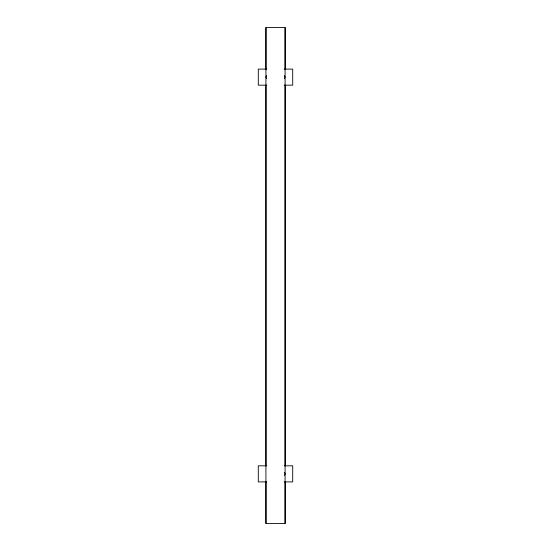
<?xml version="1.0" encoding="UTF-8"?>
<svg xmlns="http://www.w3.org/2000/svg" width="551" height="551" viewBox="0 0 551 551"><rect width="100%" height="100%" fill="white"/><g stroke="black" fill="none" stroke-linecap="round" stroke-linejoin="round"><path stroke-width="0.83" d="M266.539 75.618L265.919 77.119L266.539 78.628M284.461 78.628L285.081 77.119L284.461 75.618M284.53 475.382L285.156 473.881L284.53 472.372M266.76 69.102L258.295 69.102L258.295 85.171L266.76 85.171M284.24 69.102L292.705 69.102L292.705 85.171L284.24 85.171M266.76 465.829L258.295 465.829L258.295 481.898L266.76 481.898M284.24 465.829L292.705 465.829L292.705 481.898L284.24 481.898M285.156 68.875L285.156 27.55L265.919 27.55L265.919 523.45L285.156 523.45L285.156 482.125M285.156 85.233L285.156 465.767M285.081 27.55L285.081 523.45M265.988 27.55L265.988 68.875M265.988 85.233L265.988 465.767M265.988 482.125L265.988 523.45"/></g></svg>
